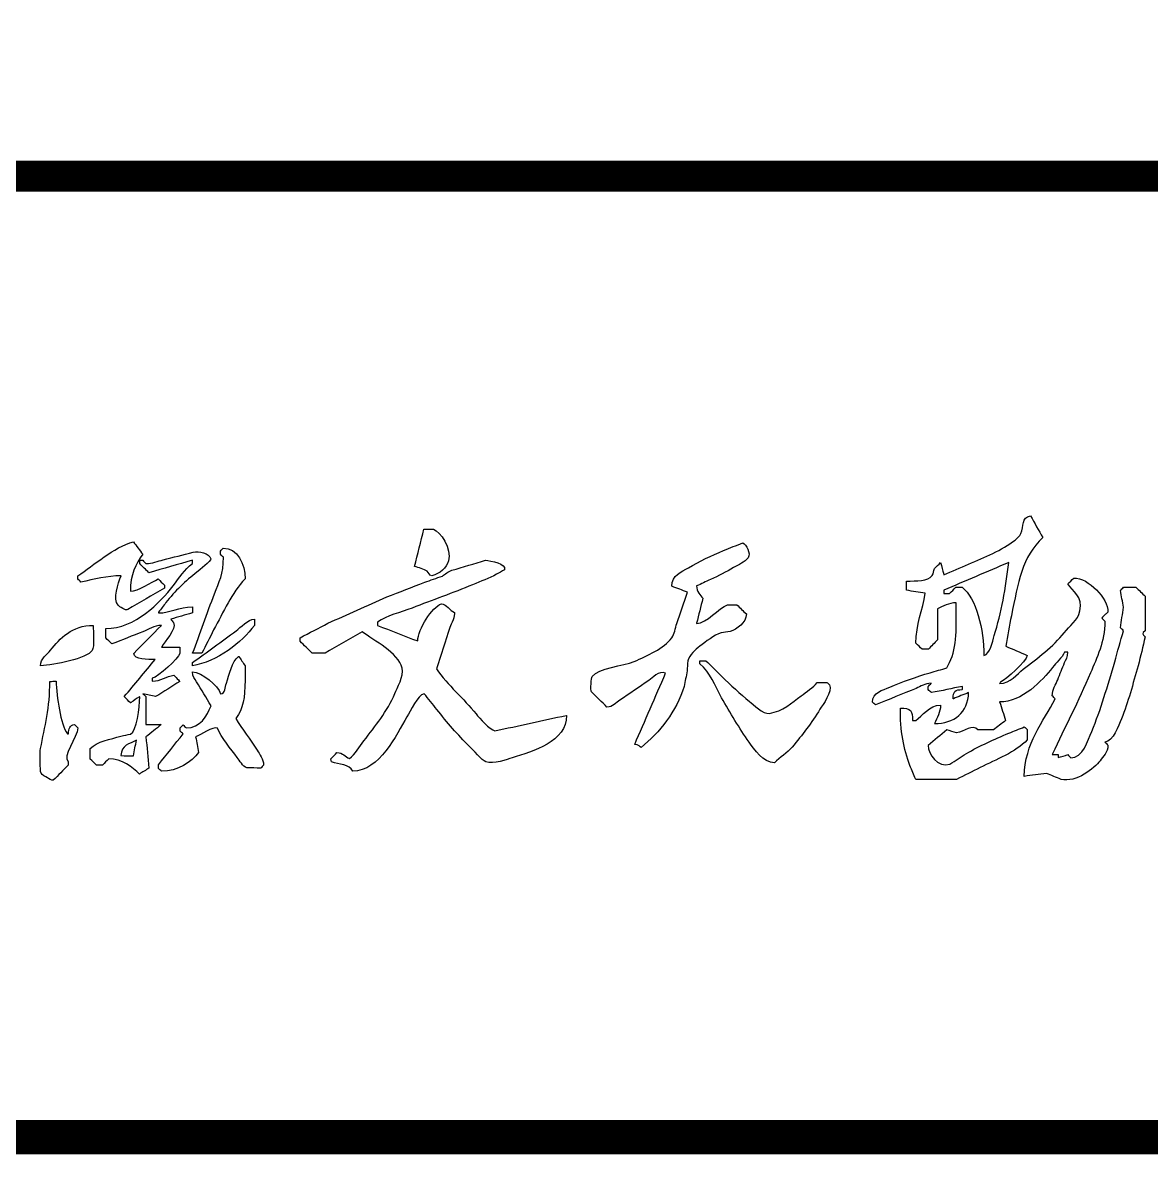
# Model space of a CAD drawing. Extents: x 14207793 to 14719554, y -1675802 to -1228715.
# Drawn here: x 14211976 to 14213621, y -1257940 to -1256292 of the extents above; entities that cross this region are included whole.
import ezdxf

# ---------------------------------------------------------------- set-up
doc = ezdxf.new("R2010")
doc.units = 0
doc.header["$LTSCALE"] = 500
doc.header["$MEASUREMENT"] = 0
doc.layers.get('0').update_dxf_attribs({"linetype": 'CONTINUOUS'})
doc.layers.add('PUB_TITLE', color=4, linetype='CONTINUOUS')

# ---------------------------------------------------------------- blocks, each defined once
blk = doc.blocks.new('A$C79896BCB')
at = {"layer": 'PUB_TITLE'}
for points, knots in [([(2971.3, 810.2), (2971.3, 805.8), (2971.3, 801.3), (2971.3, 796.8), (2980.4, 795.3), (2989.5, 793.9), (2998.6, 792.4), (2995.1, 767.8), (2985.3, 747), (2985.2, 719.6), (2988.2, 716.7), (2991.2, 713.8), (2994.3, 710.9), (2997.3, 710.9), (3000.3, 710.9), (3003.4, 710.9), (3007.7, 715.4), (3012.1, 719.9), (3016.5, 724.4), (3016.5, 739.4), (3016.5, 754.4), (3016.5, 769.5), (3024.4, 773.2), (3033, 778.5), (3043.8, 778.6), (3043.9, 744.7), (3045.6, 713.8), (3034.3, 691.6), (3033, 688.9), (3031.6, 686.3), (3030.3, 683.6), (3022.2, 681.3), (3014, 679), (3005.9, 676.7), (2985.9, 670.4), (2965.4, 663.6), (2947, 655.6), (2937, 651.3), (2921.7, 648.2), (2921.8, 633.8), (2923.3, 632.4), (2924.8, 631.1), (2926.2, 629.8), (2946, 637.8), (2965.8, 645.8), (2985.5, 653.8), (2992.3, 656.6), (2998.4, 661.1), (3007.4, 661.4), (3007.4, 661.3), (3007.4, 661.2), (3007.4, 661), (3005.9, 659.6), (3004.4, 658.1), (3003, 656.7), (3003, 656.6), (3003, 656.4), (3003, 656.3), (3003, 654.9), (3003, 653.4), (3003, 652), (3004.6, 650.5), (3006.1, 649), (3007.7, 647.6), (3022.8, 650.6), (3037.8, 653.6), (3052.8, 656.7), (3052.8, 655.3), (3052.8, 654), (3052.8, 652.7), (3052.7, 652.4), (3052.6, 652.2), (3052.5, 652), (3042.6, 652.3), (3038.9, 649.1), (3039.4, 638.8), (3039.5, 638.8), (3039.6, 638.8), (3039.7, 638.8), (3047.1, 641.8), (3054.5, 644.7), (3061.9, 647.6), (3061.4, 619.2), (3040.7, 602.2), (3012.1, 602.5), (3012.1, 602.6), (3012.1, 602.7), (3012.1, 602.8), (3015.6, 610.6), (3021.1, 619.3), (3021.2, 629.4), (3004.9, 629.2), (2994.6, 614.4), (2984.8, 606.8), (2983.3, 606.8), (2981.9, 606.8), (2980.4, 606.8), (2980.8, 621), (2977.4, 625.5), (2962.6, 625), (2962.1, 592.9), (2967.3, 564.8), (2976.4, 541.3), (2979.2, 534.7), (2982, 528), (2984.8, 521.3), (3004.7, 521.3), (3024.6, 521.3), (3044.5, 521.3), (3055.9, 527), (3067.3, 532.7), (3078.7, 538.4), (3101.8, 550.2), (3130.4, 560.7), (3147.5, 578.8), (3147.5, 583.8), (3147.5, 588.8), (3147.5, 593.7), (3146, 595.1), (3144.6, 596.4), (3143.1, 597.7), (3135.6, 594.7), (3128.1, 591.7), (3120.5, 588.6), (3098.9, 579.5), (3078, 570.3), (3058.7, 558.8), (3050.7, 553.7), (3042.7, 548.6), (3034.7, 543.5), (3016.8, 537.9), (3003.1, 558.2), (3003, 570.8), (3012.1, 578.3), (3021.2, 585.8), (3030.3, 593.4), (3035, 591.9), (3039.7, 590.5), (3044.5, 589), (3054.9, 590.6), (3068.5, 602.6), (3075.4, 593.4), (3075.5, 593.4), (3075.7, 593.4), (3075.8, 593.4), (3083.2, 593.4), (3090.6, 593.4), (3098, 593.4), (3103.9, 597.9), (3109.9, 602.3), (3115.8, 606.8), (3112.9, 615.9), (3110, 625), (3107.1, 634.1), (3140.1, 633.7), (3169.2, 665.3), (3184.2, 684.3), (3189.7, 691.3), (3198, 698.2), (3201.7, 706.5), (3203.3, 706.5), (3204.8, 706.5), (3206.4, 706.5), (3206.5, 699.3), (3203.7, 696.1), (3201.7, 691.3), (3198.4, 683), (3195.1, 674.8), (3191.9, 666.5), (3188.7, 659.1), (3184.1, 653), (3183.9, 642.9), (3185.3, 641.4), (3186.8, 639.9), (3188.2, 638.5), (3171.1, 605.4), (3143.7, 574.1), (3143.1, 525.7), (3153.9, 527.1), (3164.7, 528.6), (3175.5, 530), (3182.5, 527.1), (3189.6, 524.2), (3196.6, 521.3), (3219, 516), (3245.3, 537.7), (3253.4, 548.2), (3258.1, 554.4), (3265, 560.6), (3265, 571.2), (3263.5, 572.6), (3262.1, 574.1), (3260.6, 575.5), (3272.8, 576.9), (3280.4, 599.3), (3284.7, 609.7), (3294.5, 633.7), (3301.3, 660.6), (3309, 686.9), (3312.4, 700.8), (3315.8, 714.8), (3319.2, 728.7), (3315.7, 732.9), (3313.8, 734), (3319.2, 737.8), (3319.2, 738), (3319.2, 738.1), (3319.2, 738.2), (3319.2, 754.8), (3319.2, 771.4), (3319.2, 788), (3314.7, 792.4), (3310.2, 796.8), (3305.8, 801.1), (3299.7, 801.1), (3293.6, 801.1), (3287.6, 801.1), (3286.1, 799.6), (3284.7, 798), (3283.2, 796.4), (3284.7, 788.3), (3286.1, 780.2), (3287.6, 772), (3286.1, 762.1), (3284.7, 752.1), (3283.2, 742.2), (3284.7, 740.7), (3286.1, 739.3), (3287.6, 737.8), (3283.3, 722.7), (3279.1, 707.5), (3274.8, 692.3), (3264.2, 657.4), (3254.8, 622.9), (3241.3, 591.2), (3235.9, 578.3), (3228.3, 552.3), (3210.8, 552.6), (3209.3, 554.2), (3207.9, 555.8), (3206.4, 557.3), (3201.8, 555.9), (3197.2, 554.4), (3192.6, 553), (3192.6, 554.4), (3192.6, 555.9), (3192.6, 557.3), (3189.7, 557.3), (3186.8, 557.3), (3183.9, 557.3), (3183.9, 557.5), (3183.9, 557.6), (3183.9, 557.7), (3202.1, 597), (3222.1, 635.1), (3239.5, 676.3), (3248.9, 698.5), (3260.2, 721.4), (3260.6, 751.7), (3259.1, 753.1), (3257.5, 754.6), (3255.9, 756), (3257.7, 758), (3259.5, 759.9), (3261.4, 761.8), (3262.6, 762.9), (3263.8, 764), (3265, 765.1), (3265.2, 785), (3236.9, 814.9), (3215.1, 814.6), (3212.2, 811.7), (3209.3, 808.8), (3206.4, 805.9), (3213.3, 795.5), (3229, 787.6), (3224.2, 766.6), (3221.1, 752.9), (3209, 744.4), (3201.3, 734.9), (3185.1, 714.8), (3162.2, 697.6), (3141.6, 681.8), (3132.1, 674.5), (3123.1, 661), (3107.1, 661), (3107.6, 661.7), (3108, 662.3), (3108.5, 662.9), (3116.3, 666.4), (3146.1, 693.2), (3147.5, 701.8), (3137, 706.3), (3126.6, 710.8), (3116.2, 715.3), (3118.8, 730.1), (3121.5, 744.9), (3124.2, 759.7), (3134.5, 807.9), (3139.6, 845.6), (3170, 873.6), (3164.1, 884.1), (3158.1, 894.7), (3152.2, 905.2), (3139, 903.2), (3142.4, 890.3), (3138, 879.4), (3136.6, 875.9), (3132.5, 872.1), (3129.6, 869.9), (3110.2, 855), (3085.7, 844.9), (3061.9, 834.6), (3049.8, 829.5), (3037.7, 824.4), (3025.6, 819.3), (3025.6, 819.6), (3025.6, 819.8), (3025.6, 820.1), (3024.1, 825.8), (3022.6, 831.5), (3021.2, 837.2), (3018.2, 834.3), (3015.1, 831.4), (3012.1, 828.4), (3010.2, 824.3), (3011.2, 821.3), (3008.8, 818.3), (3002.3, 809.9), (2986.2, 810.2), (2971.3, 810.2)], [0, 0, 0, 0, 1, 1, 1, 2, 2, 2, 3, 3, 3, 4, 4, 4, 5, 5, 5, 6, 6, 6, 7, 7, 7, 8, 8, 8, 9, 9, 9, 10, 10, 10, 11, 11, 11, 12, 12, 12, 13, 13, 13, 14, 14, 14, 15, 15, 15, 16, 16, 16, 17, 17, 17, 18, 18, 18, 19, 19, 19, 20, 20, 20, 21, 21, 21, 22, 22, 22, 23, 23, 23, 24, 24, 24, 25, 25, 25, 26, 26, 26, 27, 27, 27, 28, 28, 28, 29, 29, 29, 30, 30, 30, 31, 31, 31, 32, 32, 32, 33, 33, 33, 34, 34, 34, 35, 35, 35, 36, 36, 36, 37, 37, 37, 38, 38, 38, 39, 39, 39, 40, 40, 40, 41, 41, 41, 42, 42, 42, 43, 43, 43, 44, 44, 44, 45, 45, 45, 46, 46, 46, 47, 47, 47, 48, 48, 48, 49, 49, 49, 50, 50, 50, 51, 51, 51, 52, 52, 52, 53, 53, 53, 54, 54, 54, 55, 55, 55, 56, 56, 56, 57, 57, 57, 58, 58, 58, 59, 59, 59, 60, 60, 60, 61, 61, 61, 62, 62, 62, 63, 63, 63, 64, 64, 64, 65, 65, 65, 66, 66, 66, 67, 67, 67, 68, 68, 68, 69, 69, 69, 70, 70, 70, 71, 71, 71, 72, 72, 72, 73, 73, 73, 74, 74, 74, 75, 75, 75, 76, 76, 76, 77, 77, 77, 78, 78, 78, 79, 79, 79, 80, 80, 80, 81, 81, 81, 82, 82, 82, 83, 83, 83, 84, 84, 84, 85, 85, 85, 86, 86, 86, 87, 87, 87, 88, 88, 88, 89, 89, 89, 90, 90, 90, 91, 91, 91, 92, 92, 92, 93, 93, 93, 94, 94, 94, 95, 95, 95, 96, 96, 96, 97, 97, 97, 98, 98, 98, 99, 99, 99, 100, 100, 100, 101, 101, 101, 102, 102, 102, 103, 103, 103, 104, 104, 104, 105, 105, 105, 106, 106, 106, 107, 107, 107, 108, 108, 108, 109, 109, 109, 110, 110, 110, 110]), ([(2268.3, 885.6), (2263.8, 867.5), (2259.3, 849.4), (2254.8, 831.4), (2261.2, 829.8), (2268.1, 827.7), (2273, 824.4), (2275.7, 822.6), (2276, 818.3), (2279.9, 817.9), (2291.1, 821), (2301.3, 828.9), (2304.3, 839.7), (2309.2, 857.1), (2292.4, 882.7), (2282.1, 885.6), (2277.5, 885.6), (2272.9, 885.6), (2268.3, 885.6)], [0, 0, 0, 0, 1, 1, 1, 2, 2, 2, 3, 3, 3, 4, 4, 4, 5, 5, 5, 6, 6, 6, 6]), ([(1840.7, 795.3), (1840.2, 819.2), (1848.8, 835.4), (1858.5, 849.2), (1854, 855.2), (1849.5, 861.3), (1845.1, 867.4), (1815.7, 859.2), (1787.7, 833.3), (1763.9, 817.9), (1763.9, 816.3), (1763.9, 814.7), (1763.9, 813.2), (1765.5, 811.7), (1767.1, 810.2), (1768.6, 808.8), (1787.5, 812.4), (1806.9, 817.8), (1827.2, 817.9), (1823, 806.9), (1814.1, 783.7), (1822.9, 774.9), (1824.8, 773), (1833.6, 766.4), (1836.7, 768.8), (1854.5, 779.1), (1872.4, 789.4), (1890.2, 799.7), (1890.2, 801.3), (1890.2, 802.8), (1890.2, 804.4), (1887.1, 807.3), (1884.1, 810.2), (1881.1, 813.2), (1871.5, 808.6), (1852, 795.4), (1840.7, 795.3)], [0, 0, 0, 0, 1, 1, 1, 2, 2, 2, 3, 3, 3, 4, 4, 4, 5, 5, 5, 6, 6, 6, 7, 7, 7, 8, 8, 8, 9, 9, 9, 10, 10, 10, 11, 11, 11, 12, 12, 12, 12]), ([(1975.7, 858.3), (1974.4, 856.8), (1973, 855.4), (1971.7, 853.9), (1971.7, 852.3), (1971.7, 850.8), (1971.7, 849.2), (1973.2, 847.7), (1974.6, 846.3), (1976.1, 844.8), (1976.6, 820.5), (1969.5, 808.5), (1963, 791.7), (1952.4, 762.8), (1941.9, 733.9), (1931.3, 705.1), (1935.8, 705.1), (1940.3, 705.1), (1944.8, 705.1), (1950.5, 716.4), (1956.2, 727.6), (1961.9, 738.9), (1976.2, 765.4), (1988.3, 792.4), (2007.7, 813.5), (2008.1, 835.1), (1996.3, 858.6), (1975.7, 858.3)], [0, 0, 0, 0, 1, 1, 1, 2, 2, 2, 3, 3, 3, 4, 4, 4, 5, 5, 5, 6, 6, 6, 7, 7, 7, 8, 8, 8, 9, 9, 9, 9]), ([(2733, 865.9), (2723.6, 862.2), (2714.3, 858.4), (2705, 854.6), (2687.4, 847.2), (2669.4, 839), (2653.6, 829.5), (2643.7, 823.6), (2629.5, 818.6), (2629.6, 802.6), (2637.2, 799.7), (2644.7, 796.8), (2652.2, 793.9), (2647.1, 778.7), (2642, 763.5), (2636.9, 748.4), (2634.4, 741.4), (2633.6, 733), (2629.6, 727.6), (2617.9, 711.9), (2593.6, 701.3), (2574.7, 693.1), (2558.4, 686), (2522.7, 684.2), (2513.5, 671.2), (2512.3, 669.5), (2510.7, 651.7), (2512.5, 648.7), (2520, 641.3), (2527.5, 633.9), (2535, 626.5), (2543.5, 626.3), (2548.3, 633.1), (2553.6, 636.7), (2567.8, 646.2), (2582, 655.8), (2596.2, 665.4), (2601.3, 668.9), (2610.2, 680.1), (2620.5, 676), (2605.5, 641.4), (2590.5, 606.8), (2575.4, 572.3), (2581.6, 572.2), (2582.8, 567.8), (2584.9, 567.9), (2611.5, 589.5), (2636.1, 620.2), (2647.5, 656.7), (2648.9, 664.2), (2650.4, 671.7), (2651.8, 679.2), (2652.1, 684.1), (2652.3, 688.9), (2652.6, 693.8), (2655.2, 702.8), (2663.6, 710.2), (2670.4, 715.3), (2679.1, 721.9), (2690.7, 731.2), (2701.3, 734.9), (2705.7, 735.5), (2710.1, 736.1), (2714.4, 736.7), (2724, 739.8), (2738.1, 749.7), (2738.1, 762.2), (2733.5, 766.7), (2728.9, 771.2), (2724.2, 775.7), (2719.8, 775.7), (2715.3, 775.7), (2710.8, 775.7), (2698.6, 771.1), (2679.6, 748.4), (2665.7, 748.4), (2665.7, 748.5), (2665.7, 748.6), (2665.7, 748.7), (2668.7, 760.9), (2671.7, 773), (2674.8, 785.1), (2670.7, 788.9), (2665.6, 795.4), (2665.7, 803), (2672.3, 806.1), (2679, 809.3), (2685.7, 812.4), (2697.5, 817.7), (2708.8, 823.5), (2719.5, 829.9), (2726.5, 834), (2735.8, 837.8), (2740.6, 844.1), (2745.4, 850.3), (2737.3, 863.5), (2733, 865.9)], [0, 0, 0, 0, 1, 1, 1, 2, 2, 2, 3, 3, 3, 4, 4, 4, 5, 5, 5, 6, 6, 6, 7, 7, 7, 8, 8, 8, 9, 9, 9, 10, 10, 10, 11, 11, 11, 12, 12, 12, 13, 13, 13, 14, 14, 14, 15, 15, 15, 16, 16, 16, 17, 17, 17, 18, 18, 18, 19, 19, 19, 20, 20, 20, 21, 21, 21, 22, 22, 22, 23, 23, 23, 24, 24, 24, 25, 25, 25, 26, 26, 26, 27, 27, 27, 28, 28, 28, 29, 29, 29, 30, 30, 30, 31, 31, 31, 32, 32, 32, 32]), ([(1854.2, 840.5), (1854.2, 838.9), (1854.2, 837.3), (1854.2, 835.7), (1858.6, 831.2), (1863.1, 826.7), (1867.6, 822.3), (1888.7, 828.3), (1909.8, 834.4), (1930.9, 840.5), (1930.9, 838.9), (1930.9, 837.3), (1930.9, 835.7), (1919.7, 827.2), (1911.6, 814.4), (1902.9, 803.3), (1883.7, 778.6), (1847.4, 741), (1804.7, 741.1), (1804.7, 736.5), (1804.7, 731.9), (1804.7, 727.3), (1807.7, 724.4), (1810.7, 721.5), (1813.8, 718.5), (1828.8, 724.5), (1843.8, 730.4), (1858.9, 736.4), (1867.2, 739.9), (1874.8, 745.3), (1885.8, 745.5), (1872.4, 731.9), (1858.9, 718.3), (1845.4, 704.7), (1846.5, 695.4), (1865.9, 695.8), (1876.7, 696), (1861.7, 677.9), (1846.6, 659.8), (1831.6, 641.8), (1834.6, 638.7), (1837.7, 635.7), (1840.7, 632.7), (1840.9, 632.9), (1841.2, 633.1), (1841.4, 633.4), (1845.5, 636.1), (1849.7, 638.7), (1853.8, 641.4), (1853.9, 641.4), (1854, 641.4), (1854.2, 641.4), (1854.3, 625.6), (1849.9, 592), (1840.7, 587.2), (1836.1, 586.2), (1831.5, 585.2), (1826.9, 584.3), (1811.6, 579.8), (1791.6, 576.6), (1782.1, 566.1), (1782.1, 561), (1782.1, 555.9), (1782.1, 550.8), (1785.1, 547.9), (1788.2, 545), (1791.2, 542.1), (1794.1, 542.1), (1797, 542.1), (1799.9, 542.1), (1803, 545.1), (1806, 548.1), (1809, 551.1), (1828.4, 551.5), (1843.8, 538.8), (1853.8, 529), (1858.4, 531.9), (1863, 534.8), (1867.6, 537.7), (1866.2, 552.8), (1864.7, 568), (1863.3, 583.2), (1870.7, 589.1), (1878.1, 595.1), (1885.5, 601), (1878.1, 601), (1870.7, 601), (1863.3, 601), (1863.3, 614.6), (1863.3, 628.2), (1863.3, 641.8), (1861.8, 643.2), (1860.3, 644.7), (1858.9, 646.1), (1865.1, 644.7), (1871.3, 643.2), (1877.4, 641.8), (1889.2, 649.2), (1901, 656.6), (1912.7, 664), (1912, 664.7), (1911.3, 665.4), (1910.6, 666.1), (1908.4, 668.4), (1906.2, 670.8), (1904, 673.1), (1892.9, 671.2), (1885.2, 664.4), (1872.4, 664.3), (1872.4, 665.8), (1872.4, 667.2), (1872.4, 668.7), (1881.1, 670.1), (1910.4, 697.8), (1912.7, 704.7), (1912.7, 707.7), (1912.7, 710.8), (1912.7, 713.8), (1903.8, 713.8), (1894.8, 713.8), (1885.8, 713.8), (1886.1, 714.1), (1886.3, 714.3), (1886.5, 714.5), (1889.7, 722.4), (1907.9, 739), (1903.6, 749.8), (1902.2, 751.4), (1900.7, 753), (1899.3, 754.6), (1909.8, 757.6), (1920.4, 760.6), (1930.9, 763.7), (1930.9, 766.6), (1930.9, 769.5), (1930.9, 772.4), (1910.9, 772.7), (1900, 763.8), (1881.4, 763.7), (1881.6, 764), (1881.7, 764.4), (1881.8, 764.8), (1885.3, 769.5), (1888.9, 774.2), (1892.4, 779), (1904.9, 794.9), (1921.6, 810.7), (1937.5, 823.3), (1940.7, 825.9), (1958.8, 839.7), (1957.9, 842.6), (1955.3, 851.1), (1941, 854.6), (1932, 852.1), (1917.5, 848.5), (1902.9, 844.8), (1888.4, 841.2), (1880.5, 839), (1872.8, 835.7), (1863.3, 835.7), (1861.7, 837.3), (1860.1, 838.9), (1858.5, 840.5), (1857.1, 840.5), (1855.6, 840.5), (1854.2, 840.5)], [0, 0, 0, 0, 1, 1, 1, 2, 2, 2, 3, 3, 3, 4, 4, 4, 5, 5, 5, 6, 6, 6, 7, 7, 7, 8, 8, 8, 9, 9, 9, 10, 10, 10, 11, 11, 11, 12, 12, 12, 13, 13, 13, 14, 14, 14, 15, 15, 15, 16, 16, 16, 17, 17, 17, 18, 18, 18, 19, 19, 19, 20, 20, 20, 21, 21, 21, 22, 22, 22, 23, 23, 23, 24, 24, 24, 25, 25, 25, 26, 26, 26, 27, 27, 27, 28, 28, 28, 29, 29, 29, 30, 30, 30, 31, 31, 31, 32, 32, 32, 33, 33, 33, 34, 34, 34, 35, 35, 35, 36, 36, 36, 37, 37, 37, 38, 38, 38, 39, 39, 39, 40, 40, 40, 41, 41, 41, 42, 42, 42, 43, 43, 43, 44, 44, 44, 45, 45, 45, 46, 46, 46, 47, 47, 47, 48, 48, 48, 49, 49, 49, 50, 50, 50, 51, 51, 51, 52, 52, 52, 53, 53, 53, 54, 54, 54, 55, 55, 55, 55]), ([(2358.2, 840.5), (2341.8, 835.6), (2325.4, 830.7), (2309, 825.9), (2303.4, 823.7), (2299.5, 820.5), (2295.2, 817.5), (2286.6, 814.5), (2278, 811.5), (2269.4, 808.4), (2251.1, 801.3), (2232.7, 794.1), (2214.4, 787), (2185.3, 774.6), (2157, 761.3), (2128.5, 748.7), (2115, 741.7), (2101.4, 734.7), (2087.8, 727.6), (2087.8, 725.9), (2087.8, 724.2), (2087.8, 722.5), (2093.7, 716.7), (2099.7, 710.9), (2105.6, 705.1), (2111.8, 705.1), (2118, 705.1), (2124.2, 705.1), (2142.2, 715.5), (2160.3, 725.9), (2178.4, 736.4), (2195.5, 723), (2231.1, 706.2), (2236.6, 683.2), (2239.3, 672.1), (2229.2, 653.6), (2226.1, 646.5), (2214.5, 620.3), (2197.4, 598.8), (2180.9, 577.4), (2174.6, 569), (2168.1, 557.9), (2159.8, 551.5), (2153.3, 554.2), (2150.9, 560.2), (2141.6, 560.2), (2138.7, 557.2), (2135.8, 554.2), (2132.9, 551.1), (2132.8, 549.3), (2132.8, 547.7), (2133.6, 546.8), (2144.3, 542.1), (2160, 544), (2164.6, 533.3), (2203.5, 533.1), (2228.1, 586.1), (2243.5, 612.3), (2248.5, 620.8), (2259.1, 644), (2268.6, 646.1), (2274.8, 638.5), (2281, 630.8), (2287.2, 623.2), (2301.9, 604.3), (2317.7, 586.2), (2334.5, 569.3), (2339, 564.9), (2353.5, 548.5), (2358.5, 546.8), (2369.4, 543.1), (2390.1, 550.5), (2396.7, 552.6), (2427, 562.1), (2476.4, 575.9), (2476.1, 614.5), (2475.9, 614.5), (2475.8, 614.5), (2475.7, 614.5), (2441, 606.9), (2406.3, 599.4), (2371.6, 591.9), (2364.4, 593.6), (2349, 610.8), (2344.3, 616.7), (2326.2, 639.1), (2303.1, 658.2), (2286.5, 682.2), (2293, 702.3), (2299.6, 722.4), (2306.1, 742.6), (2307.9, 747.7), (2314.3, 759.8), (2312.7, 764.4), (2306.1, 767.3), (2301.4, 776), (2293.8, 777.1), (2280.4, 772.4), (2259.3, 740.2), (2259.2, 722.9), (2239.7, 730.4), (2220.1, 738), (2200.6, 745.5), (2200.6, 747), (2200.6, 748.6), (2200.6, 750.2), (2214.3, 760.1), (2234.1, 764.3), (2251.2, 770.9), (2280.5, 782.3), (2310.6, 793), (2339.2, 804.8), (2351.3, 809.7), (2363.1, 814.3), (2374.2, 820.1), (2377.9, 822.3), (2381.7, 824.4), (2385.5, 826.6), (2389.1, 835.5), (2365.3, 839.6), (2358.2, 840.5)], [0, 0, 0, 0, 1, 1, 1, 2, 2, 2, 3, 3, 3, 4, 4, 4, 5, 5, 5, 6, 6, 6, 7, 7, 7, 8, 8, 8, 9, 9, 9, 10, 10, 10, 11, 11, 11, 12, 12, 12, 13, 13, 13, 14, 14, 14, 15, 15, 15, 16, 16, 16, 17, 17, 17, 18, 18, 18, 19, 19, 19, 20, 20, 20, 21, 21, 21, 22, 22, 22, 23, 23, 23, 24, 24, 24, 25, 25, 25, 26, 26, 26, 27, 27, 27, 28, 28, 28, 29, 29, 29, 30, 30, 30, 31, 31, 31, 32, 32, 32, 33, 33, 33, 34, 34, 34, 35, 35, 35, 36, 36, 36, 37, 37, 37, 38, 38, 38, 39, 39, 39, 40, 40, 40, 40]), ([(3025.6, 792.1), (3025.6, 793.6), (3025.6, 795.2), (3025.6, 796.8), (3057.2, 810.2), (3088.9, 823.7), (3120.5, 837.2), (3116.2, 801), (3109.3, 763.1), (3099.4, 730.9), (3096.6, 721.8), (3093.8, 703.7), (3084.1, 701.8), (3084.8, 739.2), (3072.6, 786), (3052.5, 801.1), (3049.5, 801.1), (3046.4, 801.1), (3043.4, 801.1), (3040.4, 798.1), (3037.3, 795.1), (3034.3, 792.1), (3031.4, 792.1), (3028.5, 792.1), (3025.6, 792.1)], [0, 0, 0, 0, 1, 1, 1, 2, 2, 2, 3, 3, 3, 4, 4, 4, 5, 5, 5, 6, 6, 6, 7, 7, 7, 8, 8, 8, 8]), ([(1709.7, 686.9), (1729.9, 687.8), (1777, 697.1), (1785, 709.1), (1788.4, 714.1), (1786.6, 737), (1786.5, 745.5), (1755.8, 745.9), (1737.8, 726.5), (1724.2, 709.4), (1719.4, 703.4), (1709.7, 697.1), (1709.7, 686.9)], [0, 0, 0, 0, 1, 1, 1, 2, 2, 2, 3, 3, 3, 4, 4, 4, 4]), ([(2021.2, 754.6), (2012.2, 754.7), (2000.8, 742.2), (1994.6, 737.8), (1973.4, 722.3), (1952.2, 706.8), (1930.9, 691.3), (1930.9, 689.8), (1930.9, 688.3), (1930.9, 686.9), (1966.8, 692.1), (2003.8, 721), (2021.2, 745.5), (2021.2, 748.5), (2021.2, 751.5), (2021.2, 754.6)], [0, 0, 0, 0, 1, 1, 1, 2, 2, 2, 3, 3, 3, 4, 4, 4, 5, 5, 5, 5]), ([(1930.9, 677.8), (1930.8, 670.7), (1934.5, 667.9), (1937.1, 663.6), (1944.2, 651.8), (1951.2, 640.1), (1958.2, 628.3), (1951.5, 613.7), (1943.4, 596), (1921.8, 596.3), (1920.4, 597.7), (1918.9, 599.2), (1917.5, 600.6), (1916, 599.2), (1914.6, 597.7), (1913.1, 596.3), (1913.1, 594.7), (1913.1, 593.1), (1913.1, 591.5), (1914.6, 590.2), (1916, 588.9), (1917.5, 587.5), (1905.5, 572.5), (1893.5, 557.5), (1881.4, 542.4), (1881.4, 540.7), (1881.4, 539), (1881.4, 537.3), (1882.9, 536), (1884.4, 534.7), (1885.8, 533.3), (1909.9, 532.8), (1929.8, 546.7), (1940, 560.6), (1938.6, 568.1), (1937.1, 575.7), (1935.7, 583.2), (1942.4, 585.4), (1961, 599), (1967.7, 595.9), (1972.8, 582.5), (1987.6, 564.8), (1996.1, 553.3), (1999.7, 548.4), (2004.4, 540.5), (2010.3, 538), (2017.1, 537.9), (2023.9, 537.8), (2030.6, 537.7), (2032, 539.1), (2033.3, 540.6), (2034.7, 542.1), (2034.7, 550.9), (2028.8, 558), (2025.2, 563.9), (2015.5, 579.8), (2002.9, 594.4), (1994.3, 610.1), (2004.8, 624.6), (2007.7, 639.5), (2007.7, 665.8), (2007.7, 672.8), (2007.7, 679.8), (2007.7, 686.9), (2004.7, 691.4), (2001.7, 695.9), (1998.6, 700.3), (1998.5, 700.3), (1998.4, 700.3), (1998.3, 700.3), (1988.6, 692.7), (1984.5, 674.3), (1980.4, 661.4), (1978.6, 655.8), (1979.5, 646), (1971.7, 646.1), (1969.2, 657.5), (1944.2, 677.8), (1930.9, 677.8)], [0, 0, 0, 0, 1, 1, 1, 2, 2, 2, 3, 3, 3, 4, 4, 4, 5, 5, 5, 6, 6, 6, 7, 7, 7, 8, 8, 8, 9, 9, 9, 10, 10, 10, 11, 11, 11, 12, 12, 12, 13, 13, 13, 14, 14, 14, 15, 15, 15, 16, 16, 16, 17, 17, 17, 18, 18, 18, 19, 19, 19, 20, 20, 20, 21, 21, 21, 22, 22, 22, 23, 23, 23, 24, 24, 24, 25, 25, 25, 26, 26, 26, 26]), ([(2670.4, 694.2), (2670.4, 692.6), (2670.4, 691), (2670.4, 689.4), (2686.1, 677.3), (2691.8, 658), (2702, 640.3), (2715, 618), (2727.5, 595.9), (2742.1, 575.5), (2749.3, 565.4), (2763.1, 545.5), (2779.2, 545.3), (2786.6, 554), (2797.8, 559.3), (2805, 568.3), (2819.4, 586.1), (2833, 603.3), (2845.4, 623.6), (2849.3, 630), (2864, 648.6), (2859.3, 659.2), (2857.9, 660.3), (2856.6, 661.4), (2855.2, 662.5), (2850.6, 662.5), (2846, 662.5), (2841.4, 662.5), (2835.5, 654.8), (2825.6, 648.7), (2817.8, 642.9), (2804.6, 632.9), (2791.1, 620.6), (2771.6, 617.4), (2762.5, 615.9), (2748.1, 630.7), (2742.8, 634.8), (2728.6, 646.1), (2715.3, 658.6), (2702.4, 671.2), (2694.6, 678.9), (2686.9, 686.5), (2679.1, 694.2), (2676.2, 694.2), (2673.3, 694.2), (2670.4, 694.2)], [0, 0, 0, 0, 1, 1, 1, 2, 2, 2, 3, 3, 3, 4, 4, 4, 5, 5, 5, 6, 6, 6, 7, 7, 7, 8, 8, 8, 9, 9, 9, 10, 10, 10, 11, 11, 11, 12, 12, 12, 13, 13, 13, 14, 14, 14, 15, 15, 15, 15]), ([(1732.3, 664.3), (1729.2, 664.2), (1726.2, 664.1), (1723.2, 664), (1723.5, 626.3), (1715.8, 598), (1709.7, 566.1), (1708.7, 560.9), (1708.7, 533.4), (1710.4, 530.4), (1712.3, 527.2), (1716.5, 525.3), (1719.9, 523.5), (1721.4, 522.7), (1725.9, 519), (1728.2, 519.9), (1735.5, 527.3), (1742.8, 534.7), (1750.1, 542.1), (1750.1, 543.8), (1750.1, 545.4), (1750.1, 547.1), (1740.3, 554.2), (1763.7, 582), (1763.9, 596.6), (1762.3, 598.1), (1760.8, 599.5), (1759.2, 601), (1752.4, 600.5), (1750.2, 595.1), (1750.4, 587.5), (1750, 587.5), (1749.5, 587.5), (1749, 587.5), (1738.4, 602.2), (1733.5, 641), (1732.3, 664.3)], [0, 0, 0, 0, 1, 1, 1, 2, 2, 2, 3, 3, 3, 4, 4, 4, 5, 5, 5, 6, 6, 6, 7, 7, 7, 8, 8, 8, 9, 9, 9, 10, 10, 10, 11, 11, 11, 12, 12, 12, 12]), ([(1849.4, 578.4), (1848, 570.8), (1846.5, 563.2), (1845.1, 555.5), (1839, 555.6), (1832.9, 555.8), (1826.9, 555.9), (1826.7, 571.6), (1839.6, 572.7), (1849.4, 578.4)], [0, 0, 0, 0, 1, 1, 1, 2, 2, 2, 3, 3, 3, 3])]:
    blk.add_open_spline(points, degree=3, knots=knots, dxfattribs=at)

msp = doc.modelspace()

# ---------------------------------------------------------------- linework, layer by layer
at = {"layer": 'PUB_TITLE', "const_width": 50}
msp.add_lwpolyline([(14228292.5, -1257915.39), (14228292.5, -1229215.39), (14210292.5, -1229215.39), (14210292.5, -1257915.39)], close=True, dxfattribs=at)
at = {"layer": 'PUB_TITLE', "const_width": 45}
msp.add_lwpolyline([(14210292.5, -1256515.39), (14228292.5, -1256515.39)], dxfattribs=at)

# ---------------------------------------------------------------- block references
at = {"color": 6}
msp.add_blockref('A$C79896BCB', (14210292.5, -1257915.39), dxfattribs=at)

doc.saveas('drawing.dxf')
